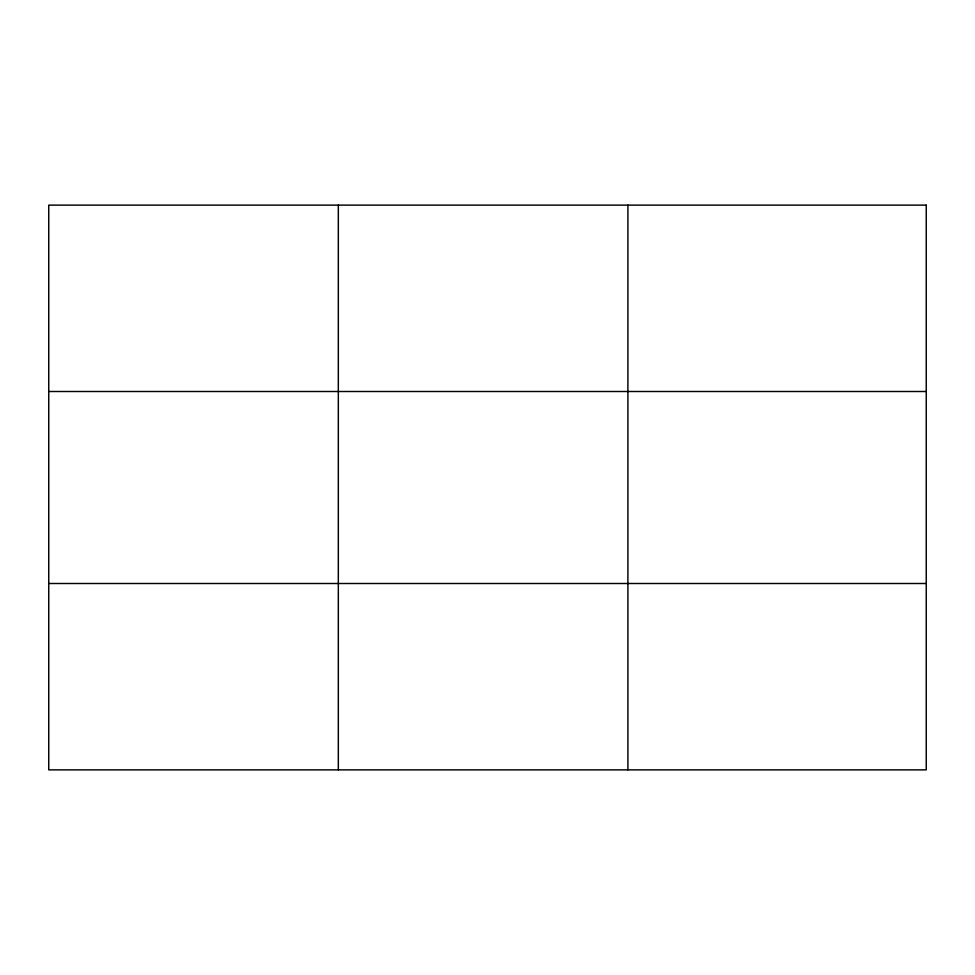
<?xml version="1.0" encoding="UTF-8"?>
<svg xmlns="http://www.w3.org/2000/svg" width="975" height="975" viewBox="0 0 975 975"><rect width="100%" height="100%" fill="white"/><g stroke="black" fill="none" stroke-linecap="round" stroke-linejoin="round"><path stroke-width="1.46" d="M338.325 769.872L338.325 205.128M627.9 769.872L627.9 205.128M48.75 391.499L926.25 391.499M48.75 583.501L926.25 583.501M926.25 205.128L926.25 769.872L48.75 769.872L48.75 205.128L926.25 205.128"/></g></svg>
